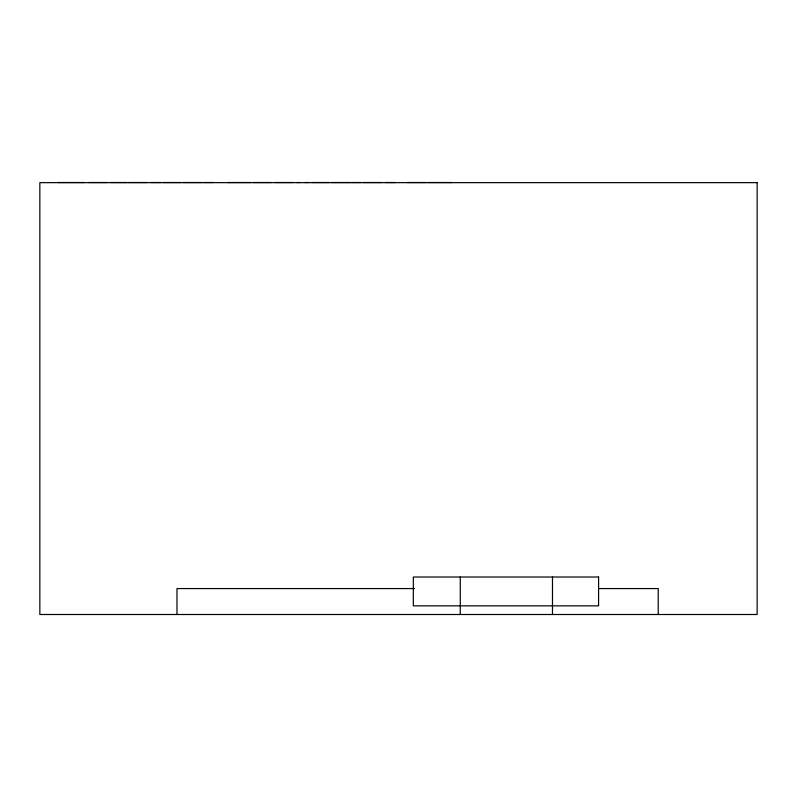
<?xml version="1.0" encoding="UTF-8"?>
<svg xmlns="http://www.w3.org/2000/svg" width="797" height="797" viewBox="0 0 797 797"><rect width="100%" height="100%" fill="white"/><g stroke="black" fill="none" stroke-linecap="round" stroke-linejoin="round"><path stroke-width="1.2" d="M58.151 182.503L84.293 182.503M88.537 182.503L107.346 182.503M110.544 182.503L127.022 182.503M128.506 182.503L146.668 182.503M150.862 182.503L160.536 182.503M163.176 182.503L180.68 182.503M183.22 182.503L201.751 182.503M203.703 182.503L212.948 182.503M227.743 182.503L250.397 182.503M253.197 182.503L271.349 182.503M275.194 182.503L292.698 182.503M296.693 182.503L300.041 182.503M305.052 182.503L308.449 182.503M312.145 182.503L329.161 182.503M331.582 182.503L350.381 182.503M351.626 182.503L360.872 182.503M362.864 182.503L381.394 182.503M385.459 182.503L395.133 182.503M407.327 182.503L425.708 182.503M428.059 182.503L452.009 182.503M414.49 588.565L176.984 588.565L176.984 614.497M598.527 588.565L658.222 588.565L658.222 614.497M552.48 577.018L552.48 614.497M460.267 577.018L460.267 614.497M757.15 182.652L39.85 182.652L39.85 614.497L757.15 614.497L757.15 182.652M598.587 577.018L413.324 577.018L413.324 605.85L598.587 605.85L598.587 577.018"/></g></svg>
